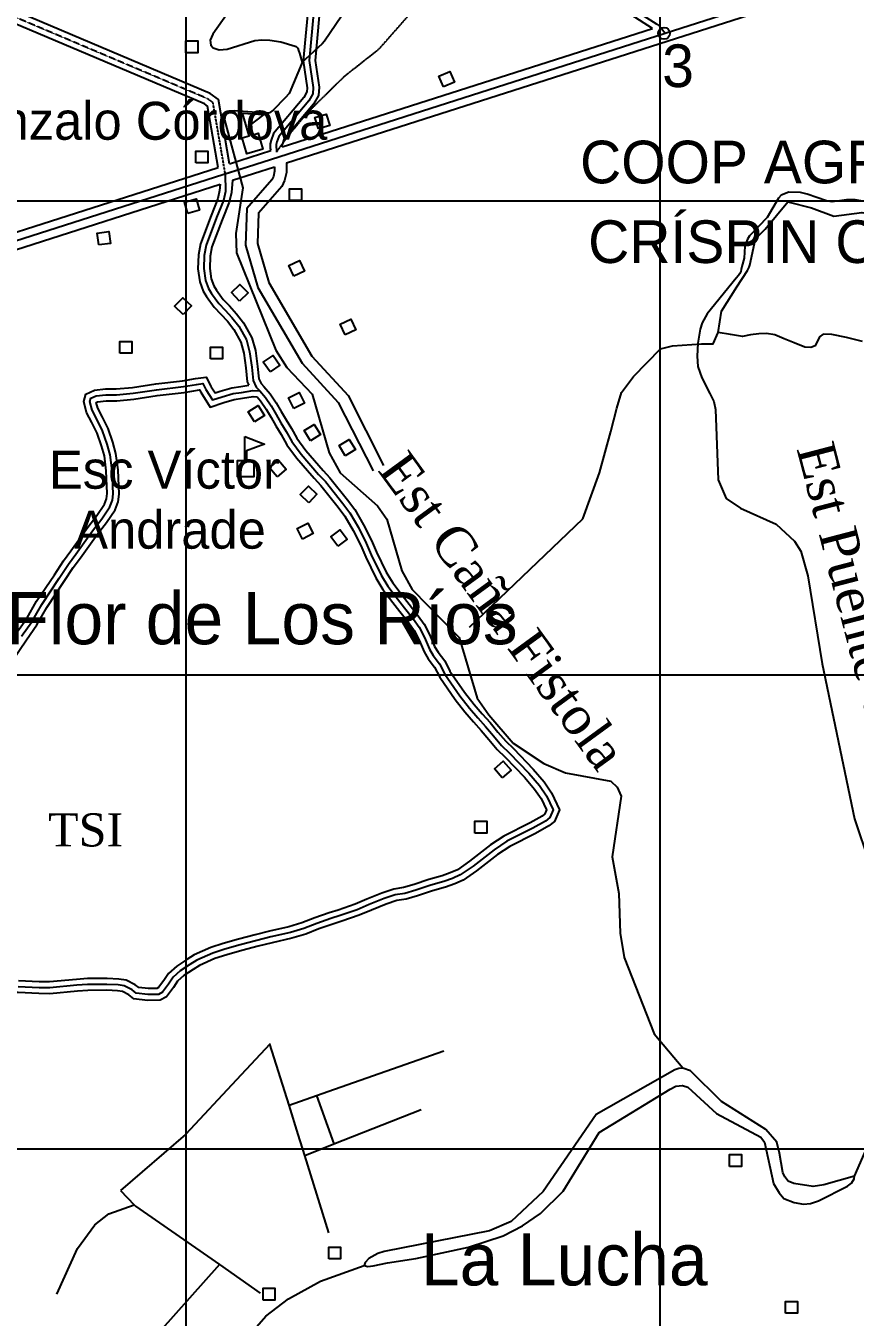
# Model space of a CAD drawing. Extents: x 638173 to 667318, y 9795622 to 9816401.
# Drawn here: x 659661 to 661412, y 9802645 to 9805370 of the extents above; entities that cross this region are included whole.
import ezdxf

# ---------------------------------------------------------------- set-up
doc = ezdxf.new("R2010")
doc.units = 0
doc.header["$MEASUREMENT"] = 0
doc.linetypes.add('HIDDEN', pattern=[0.375, 0.25, -0.125])
for name, color, linetype in [('CAMINO1', 7, 'CONTINUOUS'), ('CAMINO4', 7, 'CONTINUOUS'), ('CAMINO5', 7, 'CONTINUOUS'), ('CAMINO6Y7', 7, 'CONTINUOUS'), ('CUADRICULAUTM', 7, 'CONTINUOUS'), ('EDIFICACION', 7, 'CONTINUOUS'), ('MURODIQUE', 7, 'CONTINUOUS'), ('NOMBREAREASSITIO', 7, 'CONTINUOUS'), ('NOMBRESPOBLADOS', 7, 'CONTINUOUS'), ('NOMBRESPROPIOS', 7, 'CONTINUOUS'), ('PARALELACAMINO', 7, 'CONTINUOUS'), ('PUENTE', 7, 'CONTINUOUS'), ('PUNTOALTURA', 7, 'CONTINUOUS'), ('RIODOBLE', 7, 'CONTINUOUS'), ('RIOINTERMITENTE', 7, 'CONTINUOUS'), ('RIOPERENNE', 7, 'CONTINUOUS'), ('TEXTOAZUL', 7, 'CONTINUOUS')]:
    doc.layers.add(name, color=color, linetype=linetype)
doc.styles.add('cotas', font='SWITZN.TTF')
doc.styles.add('escuelas', font='SWZCONLN.TTF')
doc.styles.add('poblados', font='SWZCONDN.TTF')
doc.styles.add('rios', font='TIMESI_0.TTF')
doc.styles.add('sitios', font='SWZCONLN.TTF')

# ---------------------------------------------------------------- blocks, each defined once
blk = doc.blocks.new('COTA')
at = {"layer": 'PUNTOALTURA', "color": 1, "linetype": 'Continuous'}
blk.add_circle((0, 0), 12.5, dxfattribs=at)
blk = doc.blocks.new('CASA')
at = {"layer": 'EDIFICACION', "color": 4, "linetype": 'Continuous'}
blk.add_lwpolyline([(-12.57, -13.81), (-12.57, 11.18), (12.43, 11.18), (12.43, -13.82), (-12.57, -13.81)], close=True, dxfattribs=at)
blk = doc.blocks.new('ESCUEL')
at = {"layer": 'EDIFICACION', "color": 6, "linetype": 'Continuous'}
blk.add_lwpolyline([(-0.55, 67.48), (41.45, 51.74), (3.45, 37.48), (3.45, 17.27), (18.98, 17.27), (18.98, -17.74), (-16.02, -17.73), (-16.02, 17.27), (-0.55, 17.27), (-0.55, 67.48)], close=True, dxfattribs=at)

msp = doc.modelspace()

# ---------------------------------------------------------------- linework, layer by layer
at = {"layer": 'CAMINO1', "color": 1, "linetype": 'Continuous'}
msp.add_lwpolyline([(655513.73, 9803593.56), (655576.97, 9803614.3), (655696.67, 9803653.57), (655716.1, 9803659.94), (655923.62, 9803725.58), (656505.98, 9803909.79), (657441.61, 9804209.99), (658410.14, 9804522.48), (660094.68, 9805061.3), (660129.19, 9805072.34), (660195.09, 9805093.42), (661010.67, 9805354.29), (661748.74, 9805590.37), (662448, 9805814.04)], dxfattribs=at)
at = {"layer": 'CAMINO4', "color": 2, "linetype": 'HIDDEN'}
msp.add_lwpolyline([(660082.37, 9805057.36), (660056.51, 9805207.25), (660044.34, 9805216.07), (659250.29, 9805552.45), (659202.11, 9805538.67), (659173.05, 9805520.55), (659100.7, 9805510.31), (659072.53, 9805592.46), (659043.13, 9805723.72)], dxfattribs=at)
at = {"layer": 'CAMINO5', "color": 7, "linetype": 'Continuous'}
for points in [[(660789.13, 9805816.42), (660675.64, 9805778.88), (660574.5, 9805721.51), (660449.8, 9805667.52), (660402.73, 9805634.25), (660362.56, 9805591.46), (660295.36, 9805491.94), (660272.79, 9805441.51), (660259.1, 9805296.35), (660267.68, 9805239.43), (660266.82, 9805226.45), (660258.38, 9805211.53), (660195.23, 9805136), (660190.87, 9805124.72), (660189.41, 9805119.2), (660190.17, 9805103.36)], [(660789.13, 9805816.42), (660771.86, 9805746.62), (660771.49, 9805736.62), (660773.82, 9805729.74), (660797.77, 9805695.97), (660801.51, 9805687.07), (660822.46, 9805626.35), (660838.26, 9805580.57), (660854.43, 9805547.64), (660889.75, 9805503.33), (660898.87, 9805485.2), (660920.5, 9805424.07), (660923.52, 9805419.28), (660927.93, 9805415.03), (660935.73, 9805409.54), (660993.19, 9805373.24), (660997.04, 9805370.23), (661003.06, 9805363.8), (661010.67, 9805354.29)], [(660082.42, 9805057.38), (660082.75, 9805020.06), (660078.24, 9805001.26), (660063.95, 9804964.97), (660041.86, 9804906.48), (660038.07, 9804884.89), (660037.19, 9804857.28), (660040.55, 9804832.41), (660046.74, 9804815.62), (660053.36, 9804805.19), (660068.53, 9804783.75), (660082.35, 9804769.97), (660096.32, 9804754.22), (660110.65, 9804735.82), (660126.87, 9804706.85), (660133.72, 9804681.81), (660138.19, 9804649.41), (660141.04, 9804621.56), (660147.53, 9804607.33), (660154.8, 9804600.25), (660155.57, 9804599.32)], [(659652.23, 9804081.57), (659673.8, 9804112.25), (659694.86, 9804149.02), (659732.08, 9804204.59), (659751.19, 9804233.79), (659766.71, 9804254.57), (659802.11, 9804304.21), (659821.57, 9804329.16), (659838.65, 9804354.47), (659844.16, 9804368.62), (659845.91, 9804382.09), (659843.6, 9804431.62), (659839.39, 9804464.56), (659833.05, 9804487.24), (659823.29, 9804515.3), (659811.87, 9804538.28), (659801.36, 9804558.46), (659796.67, 9804577.2), (659798.39, 9804583.68), (659809.6, 9804588.73), (659830.37, 9804590.99), (659852.87, 9804590.97), (659887.79, 9804594.21), (659937.09, 9804601.93), (659994.11, 9804608.36), (660021.62, 9804613.06), (660035.13, 9804614.81), (660041.29, 9804602.51)], [(660041.29, 9804602.51), (660055.63, 9804580.24), (660075.45, 9804587.03), (660098.76, 9804593.71), (660116.77, 9804596.04), (660140.31, 9804599.89), (660155.57, 9804599.32)], [(660155.57, 9804599.32), (660166.98, 9804585.57), (660178.95, 9804567.71), (660189.81, 9804549.78), (660199.77, 9804532.26), (660211.14, 9804513.45), (660223.09, 9804492.65), (660242.23, 9804465.68), (660279.4, 9804423.26), (660293.69, 9804407.93), (660330.31, 9804361.68), (660345.19, 9804341.89), (660363.22, 9804310.87), (660379.58, 9804278.33), (660390.24, 9804253.61), (660411.2, 9804210.8), (660425.22, 9804187.14), (660445.66, 9804160.36), (660460.88, 9804141.42), (660479.49, 9804117.42), (660491.69, 9804100.6), (660502.56, 9804078.99), (660513.05, 9804054.64), (660521, 9804041.2), (660534.74, 9804023.26), (660545.6, 9804001.46), (660577.35, 9803956), (660597.64, 9803929.96), (660615.43, 9803909.43), (660631.8, 9803891.36), (660648.15, 9803871.58), (660665.41, 9803851.44), (660681.59, 9803835.72), (660722.85, 9803793.04), (660745.15, 9803766.85), (660760.19, 9803745.35), (660774.22, 9803715.37), (660767.13, 9803698.97), (660757.9, 9803691.87), (660731.44, 9803676.81), (660676.41, 9803649.2), (660649.74, 9803631.21), (660605.24, 9803596.71), (660578.3, 9803578.19), (660561.94, 9803570.62), (660543.68, 9803564.32), (660515.83, 9803556.44), (660484.56, 9803546.09), (660461.31, 9803539.28), (660441.05, 9803536.2), (660417.36, 9803528.06), (660386.17, 9803515.44), (660360.64, 9803504.7), (660324.61, 9803492.24), (660305.32, 9803486.29), (660275.64, 9803475.86), (660248.03, 9803465.16), (660219.92, 9803456.86), (660178.2, 9803447.32), (660148.73, 9803439.95), (660113.64, 9803430.51), (660081.74, 9803421.24), (660055.92, 9803413.2), (660022.34, 9803398.24), (660007.69, 9803389.31), (659987.42, 9803375.68), (659972.13, 9803362.24), (659962.74, 9803347.85), (659949.73, 9803330.87), (659941.29, 9803326.06), (659918.84, 9803325.96), (659894.5, 9803328.46), (659885.54, 9803336), (659869.18, 9803344.07), (659856.27, 9803345.97), (659832.48, 9803347.16), (659791.8, 9803346.76), (659769.24, 9803345.38), (659711.83, 9803339.95), (659689.34, 9803340.22), (659645.36, 9803342.3)]]:
    msp.add_lwpolyline(points, dxfattribs=at)
at = {"layer": 'CAMINO6Y7', "color": 2, "linetype": 'HIDDEN'}
msp.add_lwpolyline([(660470.37, 9805392.99), (660405.39, 9805319.26), (660332.82, 9805262.08), (660253.85, 9805184.55), (660211.79, 9805133.69), (660190.17, 9805103.36)], dxfattribs=at)
at = {"layer": 'CUADRICULAUTM', "color": 2, "linetype": 'Continuous'}
for points in [[(660000, 9796926.97), (660000, 9797000), (660000, 9798000), (660000, 9799000), (660000, 9800000), (660000, 9801000), (660000, 9802000), (660000, 9803000), (660000, 9804000), (660000, 9805000), (660000, 9806000), (660000, 9807000), (660000, 9808000), (660000, 9809000), (660000, 9810000), (660000, 9811000), (660000, 9812000), (660000, 9813000), (660000, 9814000), (660000, 9815355.02)], [(661000, 9796926.19), (661000, 9797000), (661000, 9798000), (661000, 9799000), (661000, 9800000), (661000, 9801000), (661000, 9802000), (661000, 9803000), (661000, 9804000), (661000, 9805000), (661000, 9806000), (661000, 9807000), (661000, 9808000), (661000, 9809000), (661000, 9810000), (661000, 9811000), (661000, 9812000), (661000, 9813000), (661000, 9814000), (661000, 9815354.31)], [(655000, 9805000), (656000, 9805000), (657000, 9805000), (658000, 9805000), (659000, 9805000), (660000, 9805000), (661000, 9805000), (662000, 9805000), (663000, 9805000), (664000, 9805000), (665000, 9805000), (666611.35, 9805000)], [(655000, 9804000), (656000, 9804000), (657000, 9804000), (658000, 9804000), (659000, 9804000), (660000, 9804000), (661000, 9804000), (662000, 9804000), (663000, 9804000), (664000, 9804000), (665000, 9804000), (666610.54, 9804000)], [(655000, 9803000), (656000, 9803000), (657000, 9803000), (658000, 9803000), (659000, 9803000), (660000, 9803000), (661000, 9803000), (662000, 9803000), (663000, 9803000), (664000, 9803000), (666609.73, 9803000)]]:
    msp.add_lwpolyline(points, dxfattribs=at)
at = {"layer": 'MURODIQUE', "color": 30, "linetype": 'Continuous'}
for p, q in [((660597.67, 9804100.89), (660836.61, 9804329.48)), ((660176.58, 9803221.37), (660176.3, 9803221.07)), ((660217.01, 9803092.05), (660176.58, 9803221.37)), ((660176.58, 9803221.37), (660176.78, 9803220.73)), ((660313.14, 9803125.95), (660543.47, 9803207.16)), ((660217.01, 9803092.05), (660275.2, 9803112.57)), ((660275.2, 9803112.57), (660313.14, 9803125.95)), ((660275.2, 9803112.57), (660284.9, 9803085.38)), ((660236.17, 9803030.75), (660217.01, 9803092.05)), ((660284.9, 9803085.38), (660311.53, 9803010.68)), ((660311.53, 9803010.68), (660495.78, 9803083.36)), ((660250.03, 9802986.42), (660236.17, 9803030.75)), ((660250.03, 9802986.42), (660311.53, 9803010.68)), ((660301.15, 9802822.92), (660250.03, 9802986.42)), ((659861.3, 9802912.12), (659889.9, 9802881.92)), ((660069.84, 9802755.92), (659879.2, 9802542.2)), ((660069.84, 9802755.92), (660156.01, 9802696.02))]:
    msp.add_line(p, q, dxfattribs=at)
for points in [[(661162.02, 9804819.22), (661184.27, 9804853.65), (661187.76, 9804860.48), (661189.43, 9804864.85), (661201.64, 9804920.34), (661221.42, 9804940.5), (661269.23, 9804998.32), (661319.71, 9804985.74), (661366.38, 9804967.89), (661425.92, 9804975.74), (661463.3, 9804969.53)], [(661122.4, 9804722.88), (661129.85, 9804767.65), (661162.02, 9804819.22)], [(661087.36, 9804698.94), (661094.48, 9804698.56), (661112.33, 9804698.69), (661122.4, 9804722.88)], [(661427.09, 9804703.44), (661393.4, 9804711.72), (661362.49, 9804718.03), (661343.9, 9804718.98), (661336.22, 9804713.58), (661327.59, 9804694.49), (661318.46, 9804691.15), (661305.2, 9804691.63), (661283.26, 9804700.82), (661261.89, 9804709.19), (661242.43, 9804717.91), (661224.82, 9804720.71), (661208.67, 9804719.69), (661190.55, 9804717.73), (661173.94, 9804713.92), (661148.69, 9804718), (661122.4, 9804722.88)], [(660896.37, 9804513.85), (660908.8, 9804562.81), (660918.85, 9804595.97), (660943.74, 9804629.44), (661001.15, 9804688.09), (661025.84, 9804694.53), (661087.36, 9804698.94)], [(660836.61, 9804329.48), (660872.35, 9804426.13), (660896.37, 9804513.85)], [(660176.3, 9803221.07), (660105.68, 9803146.07), (659998.72, 9803030.41), (659861.3, 9802912.12)], [(660176.78, 9803220.73), (660176.58, 9803221.37), (660176.58, 9803221.37)], [(659726.92, 9802693.89), (659770.43, 9802790.3), (659807.19, 9802840.18), (659836.67, 9802863.18), (659889.9, 9802881.92)], [(659889.9, 9802881.92), (659892.52, 9802879.16), (660069.84, 9802755.92)]]:
    msp.add_lwpolyline(points, dxfattribs=at)
at = {"layer": 'PARALELACAMINO', "color": 7, "linetype": 'Continuous'}
for p, q in [((660202.29, 9805114.09), (660984.14, 9805364.17)), ((660091.43, 9805078.64), (660178.45, 9805106.47)), ((660097.65, 9805043.88), (660186.56, 9805072.32)), ((659601.8, 9804885.27), (660071.71, 9805035.58))]:
    msp.add_line(p, q, dxfattribs=at)
for points in [[(660211.76, 9805080.38), (662436.43, 9805791.96), (662488.18, 9805621.83), (662698.39, 9804961.77), (662701.61, 9804948.44), (662709, 9804904.75), (662712.62, 9804869.05), (662713.2, 9804831.44), (662692.74, 9804526.57), (662665.22, 9804164.58), (662660.29, 9804122.2), (662657.05, 9804105.15), (662647.03, 9804066.41), (662410.64, 9803401.27), (662402.03, 9803372.49), (662397.19, 9803347.25), (662394.87, 9803305.1), (662397.05, 9803286.88), (662409.78, 9803236.27), (662484.84, 9803058.84)], [(660067.38, 9805070.94), (660045.06, 9805200.11), (660038.16, 9805205.11), (659249.48, 9805539.22), (659207.23, 9805527.13), (659177.42, 9805508.54), (659092.23, 9805496.49), (659060.48, 9805589.06), (659033.55, 9805709.29), (658977.2, 9805699.14)], [(660091.43, 9805078.64), (660067.96, 9805214.39), (660050.52, 9805227.03), (659251.1, 9805565.68)], [(660260.54, 9805444.74), (660246.51, 9805296), (660255.12, 9805238.91), (660254.54, 9805230.12), (660248.06, 9805218.67), (660184.32, 9805142.43), (660178.96, 9805128.58), (660176.83, 9805120.53), (660177.31, 9805110.56), (660178.45, 9805106.47)], [(660285.04, 9805438.28), (660271.69, 9805296.7), (660280.24, 9805239.95), (660279.1, 9805222.78), (660268.7, 9805204.39), (660206.14, 9805129.57), (660202.78, 9805120.86), (660201.99, 9805117.87), (660202.29, 9805114.09)], [(660984.14, 9805364.17), (660928.79, 9805399.14)], [(655930.17, 9803746.01), (656500.67, 9803926.46), (657436.25, 9804226.65), (658404.79, 9804539.14), (660067.38, 9805070.94)], [(660186.56, 9805072.32), (660186.32, 9805062.88), (660183.81, 9805051.7), (660180.44, 9805044.71), (660127.8, 9804984.17), (660124.87, 9804906.97), (660151.18, 9804817.85), (660244.56, 9804658.03), (660320.75, 9804575.09), (660394.29, 9804430.77)], [(660211.76, 9805080.38), (660211.26, 9805059.8), (660207.57, 9805043.42), (660201.5, 9805030.83), (660152.44, 9804974.41), (660150.01, 9804910.11), (660174.3, 9804827.85), (660264.78, 9804672.97), (660341.47, 9804589.49), (660416.57, 9804442.13)], [(660097.65, 9805043.88), (660095.11, 9805017.98), (660090.19, 9804997.49), (660075.62, 9804960.49), (660053.96, 9804903.14), (660050.54, 9804883.6), (660049.72, 9804857.92), (660052.75, 9804835.44), (660058.01, 9804821.19), (660063.75, 9804812.15), (660078.11, 9804791.84), (660091.45, 9804778.55), (660105.94, 9804762.22), (660121.09, 9804742.75), (660138.52, 9804711.62), (660145.99, 9804684.32), (660150.6, 9804650.9), (660153.27, 9804624.88), (660157.93, 9804614.65), (660164, 9804608.74), (660177.01, 9804593.06), (660189.49, 9804574.43), (660200.59, 9804556.11), (660210.55, 9804538.58), (660221.91, 9804519.8), (660233.63, 9804499.4), (660252.05, 9804473.44), (660288.68, 9804431.64), (660303.17, 9804416.1), (660340.22, 9804369.3), (660355.63, 9804348.81), (660374.22, 9804316.82), (660390.91, 9804283.62), (660401.6, 9804258.84), (660422.21, 9804216.74), (660435.6, 9804194.14), (660455.5, 9804168.07), (660470.69, 9804149.17), (660489.49, 9804124.92), (660502.4, 9804107.12), (660513.89, 9804084.28), (660524.21, 9804060.32), (660531.38, 9804048.21), (660545.39, 9804029.91), (660556.38, 9804007.85), (660587.41, 9803963.43), (660607.3, 9803937.9), (660624.79, 9803917.72), (660641.25, 9803899.54), (660657.71, 9803879.63), (660674.53, 9803860.01), (660690.42, 9803844.57), (660732.12, 9803801.43), (660755.05, 9803774.5), (660771.05, 9803751.63), (660787.93, 9803715.57), (660777.32, 9803691.04), (660764.84, 9803681.43), (660737.31, 9803665.77), (660682.77, 9803638.41), (660657.1, 9803621.1), (660612.58, 9803586.59), (660584.51, 9803567.29), (660566.61, 9803559.01), (660547.42, 9803552.39), (660519.5, 9803544.49), (660488.28, 9803534.15), (660464.02, 9803527.05), (660444.04, 9803524.01), (660421.74, 9803516.35), (660390.94, 9803503.88), (660365.11, 9803493.02), (660328.5, 9803480.36), (660309.24, 9803474.42), (660279.97, 9803464.13), (660252.07, 9803453.32), (660223.11, 9803444.77), (660181.09, 9803435.16), (660151.87, 9803427.85), (660117.01, 9803418.47), (660085.34, 9803409.27), (660060.34, 9803401.48), (660028.16, 9803387.15), (660014.43, 9803378.78), (659995.07, 9803365.76), (659981.67, 9803353.98), (659972.95, 9803340.62), (659958.12, 9803321.26), (659944.63, 9803313.57), (659918.23, 9803313.46), (659889.4, 9803316.42), (659878.66, 9803325.46)], [(660071.71, 9805035.58), (660070.39, 9805022.14), (660066.29, 9805005.03), (660052.28, 9804969.45), (660029.76, 9804909.82), (660025.6, 9804886.18), (660024.66, 9804856.64), (660028.35, 9804829.38), (660035.47, 9804810.05), (660042.97, 9804798.23), (660058.95, 9804775.66), (660073.25, 9804761.39), (660086.7, 9804746.22), (660100.21, 9804728.89), (660115.22, 9804702.08), (660121.45, 9804679.3), (660125.78, 9804647.92), (660128.81, 9804618.24), (660132.02, 9804611.2)], [(659641.95, 9804088.68), (659663.24, 9804118.97), (659684.23, 9804155.61), (659721.66, 9804211.49), (659740.94, 9804240.96), (659756.6, 9804261.93), (659792.1, 9804311.7), (659811.45, 9804336.51), (659827.51, 9804360.31), (659831.96, 9804371.74), (659833.37, 9804382.6), (659831.14, 9804430.54), (659827.11, 9804462.07), (659821.12, 9804483.5), (659811.74, 9804510.45), (659800.73, 9804532.61), (659789.59, 9804553.99), (659783.76, 9804577.29), (659787.83, 9804592.63), (659806.28, 9804600.94), (659829.7, 9804603.49), (659852.3, 9804603.47), (659886.23, 9804606.62), (659935.43, 9804614.32), (659992.36, 9804620.74), (660019.76, 9804625.42), (660042.33, 9804628.35), (660051.87, 9804609.31)], [(660051.87, 9804609.31), (660052.18, 9804608.69), (660052.53, 9804608.15)], [(660051.87, 9804609.31), (660052.18, 9804608.69), (660052.53, 9804608.15)], [(660052.53, 9804608.15), (660060.84, 9804595.24), (660071.7, 9804598.96), (660096.22, 9804605.99), (660114.96, 9804608.41), (660132.02, 9804611.2)], [(659631.67, 9804028.63), (659662.51, 9804074.46), (659684.36, 9804105.53), (659705.49, 9804142.43), (659742.5, 9804197.69), (659761.44, 9804226.62), (659776.82, 9804247.21), (659812.12, 9804296.72), (659831.69, 9804321.81), (659849.79, 9804348.63), (659856.36, 9804365.5), (659858.45, 9804381.58), (659856.06, 9804432.7), (659851.67, 9804467.05), (659844.98, 9804490.98), (659834.84, 9804520.15), (659823.01, 9804543.95), (659813.13, 9804562.93), (659810.05, 9804575.22), (659812.92, 9804576.52), (659831.04, 9804578.49), (659853.44, 9804578.47), (659889.35, 9804581.8), (659938.75, 9804589.54), (659995.86, 9804595.98), (660027.93, 9804601.27), (660030.4, 9804596.33)], [(660149.52, 9804587.04), (660156.95, 9804578.08), (660168.41, 9804560.99), (660179.03, 9804543.45), (660188.99, 9804525.94), (660200.37, 9804507.1), (660212.55, 9804485.9), (660232.41, 9804457.92), (660270.12, 9804414.88), (660284.21, 9804399.76), (660320.4, 9804354.06), (660334.75, 9804334.97), (660352.22, 9804304.92), (660368.25, 9804273.04), (660378.88, 9804248.38), (660400.19, 9804204.86), (660414.84, 9804180.14), (660435.82, 9804152.65), (660451.07, 9804133.67), (660469.49, 9804109.92), (660480.98, 9804094.08), (660491.23, 9804073.7), (660501.89, 9804048.96), (660510.62, 9804034.19), (660524.09, 9804016.61), (660534.82, 9803995.07), (660567.29, 9803948.57), (660587.98, 9803922.02), (660606.07, 9803901.14), (660622.35, 9803883.18), (660638.59, 9803863.53), (660656.29, 9803842.87), (660672.76, 9803826.87), (660713.58, 9803784.65), (660735.25, 9803759.2), (660749.33, 9803739.07), (660760.51, 9803715.17), (660756.94, 9803706.9), (660750.96, 9803702.31), (660725.57, 9803687.85), (660670.05, 9803659.99), (660642.38, 9803641.32), (660597.9, 9803606.83), (660572.09, 9803589.09), (660557.27, 9803582.23), (660539.94, 9803576.25), (660512.16, 9803568.39), (660480.84, 9803558.03), (660458.6, 9803551.51), (660438.06, 9803548.39), (660412.98, 9803539.77), (660381.4, 9803527), (660356.17, 9803516.38), (660320.72, 9803504.12), (660301.4, 9803498.16), (660271.31, 9803487.59), (660243.99, 9803477), (660216.73, 9803468.95), (660175.31, 9803459.48), (660145.59, 9803452.05), (660110.27, 9803442.55), (660078.14, 9803433.21), (660051.5, 9803424.92), (660016.52, 9803409.33), (660000.95, 9803399.84), (659979.77, 9803385.6), (659962.59, 9803370.5), (659952.53, 9803355.08), (659941.34, 9803340.48), (659937.95, 9803338.55), (659919.45, 9803338.46), (659899.6, 9803340.5), (659892.42, 9803346.54)], [(660030.4, 9804596.33), (660050.42, 9804565.24), (660079.2, 9804575.1), (660101.3, 9804581.43), (660118.58, 9804583.67), (660141.09, 9804587.35), (660149.52, 9804587.04)], [(659892.42, 9803346.54), (659872.95, 9803356.15), (659857.5, 9803358.42), (659832.73, 9803359.66), (659791.36, 9803359.26), (659768.26, 9803357.84), (659711.32, 9803352.46), (659689.71, 9803352.72), (659645.71, 9803354.8)], [(659878.66, 9803325.46), (659865.41, 9803331.99), (659855.04, 9803333.52), (659832.23, 9803334.66), (659792.24, 9803334.26), (659770.22, 9803332.92), (659712.34, 9803327.44), (659688.97, 9803327.72), (659645.01, 9803329.8), (659624.52, 9803329.97), (659604.13, 9803326.79), (659586.15, 9803326.6), (659565.11, 9803327.47), (659539.88, 9803329.37), (659529.68, 9803331.53)]]:
    msp.add_lwpolyline(points, dxfattribs=at)
at = {"layer": 'PUENTE', "color": 6, "linetype": 'Continuous'}
msp.add_line((660082.42, 9805057.38), (660129.19, 9805072.34), dxfattribs=at)
at = {"layer": 'RIODOBLE', "color": 5, "linetype": 'Continuous'}
for points in [[(661251.94, 9802990.76), (661246.18, 9803014.15), (661223.17, 9803040.87), (661129.42, 9803100.44), (661064.04, 9803164.55), (661048.18, 9803170.52), (661047.57, 9803170.75), (661039.6, 9803169.55), (661031.09, 9803166.73), (660865, 9803072.58), (660753.41, 9802909.93), (660685.87, 9802847.22), (660640.11, 9802827.44), (660417.37, 9802783.88), (660404.43, 9802779.6), (660385.22, 9802768.87), (660377.48, 9802760.38), (660375.17, 9802753.88)], [(660375.17, 9802753.88), (660383.22, 9802751.9), (660394.2, 9802753.65), (660424.64, 9802759.89), (660484.17, 9802769), (660595.93, 9802793.06), (660668.5, 9802817.02), (660709.47, 9802837.95), (660747.85, 9802863.84), (660795.53, 9802911.06), (660871.1, 9803034.52), (661021.5, 9803126.04), (661033.23, 9803132.12), (661047.17, 9803134.11), (661058.19, 9803130.49), (661119.31, 9803074.68), (661212.67, 9803025.12), (661220.67, 9803014.07), (661239.66, 9802927.2), (661251.06, 9802907.66), (661261.35, 9802895.51), (661283.19, 9802886.94), (661302.82, 9802883.39), (661317.25, 9802884.96), (661333.95, 9802890.6), (661395.69, 9802921.64), (661403.93, 9802928.05), (661409.74, 9802937.22), (661410.35, 9802942.47), (661345.59, 9802924.02), (661323.13, 9802920.78), (661282.4, 9802927.09), (661270.53, 9802931.69), (661263.05, 9802941.05), (661259.17, 9802950.62), (661251.94, 9802990.76)], [(659787.39, 9802310.62), (659941.8, 9802374.29), (660042.78, 9802437.26), (660060.74, 9802460.38), (660115.25, 9802587.04), (660167.66, 9802647.41), (660215.62, 9802683.94), (660283.24, 9802721.14), (660375.17, 9802753.88)]]:
    msp.add_lwpolyline(points, dxfattribs=at)
at = {"layer": 'RIOINTERMITENTE', "color": 132, "linetype": 'Continuous'}
for points in [[(660096.89, 9805409.51), (660055.91, 9805352.1), (660050.6, 9805339.48), (660051.92, 9805328.87), (660056.69, 9805323.39), (660069.73, 9805318.61), (660086.53, 9805320.3), (660144.39, 9805338.83), (660159.43, 9805339.77), (660176.38, 9805339.03), (660199.82, 9805335.57), (660229.99, 9805326.79), (660231.91, 9805325.62), (660233.51, 9805324.27), (660235.25, 9805322.25), (660237.08, 9805317.79), (660238.92, 9805312.08), (660244.32, 9805292.38)], [(661447.9, 9804995.84), (661411.36, 9805002.44), (661393.28, 9805002.55), (661363.04, 9804998.34), (661351.5, 9805000.68), (661310.53, 9805014.69), (661296.03, 9805017.85), (661271.38, 9805018.29), (661255.8, 9805012.63), (661249.81, 9805005.96), (661226.09, 9804965.29), (661188.63, 9804926.6), (661184.22, 9804919.25), (661178.9, 9804904.78), (661177.1, 9804879.45), (661172.73, 9804861.69), (661171.37, 9804855.3), (661170.14, 9804851.46), (661167.98, 9804846.77), (661165.13, 9804842.7), (661160.72, 9804837.24), (661099.56, 9804761.72), (661088.87, 9804742.66), (661084.6, 9804729.32), (661079.36, 9804700.32), (661078.06, 9804672.58), (661079.84, 9804650.94), (661087.97, 9804626.98), (661105.08, 9804594.05), (661113.18, 9804577.16), (661117.21, 9804559.89), (661122.87, 9804411.61), (661139.2, 9804372.14), (661169.76, 9804351.93), (661244.63, 9804318.45), (661283.95, 9804282.56), (661296.99, 9804261.4), (661311.85, 9804209), (661342.34, 9804023.24), (661410.42, 9803696.64), (661441.69, 9803602.38)]]:
    msp.add_lwpolyline(points, dxfattribs=at)
at = {"layer": 'RIOPERENNE', "color": 5, "linetype": 'Continuous'}
for points in [[(660327.93, 9805390.3), (660291.98, 9805336.88), (660286.55, 9805331.31), (660251.87, 9805299), (660244.34, 9805292.43), (660217.41, 9805227.1), (660208.51, 9805217.32), (660183.2, 9805191.67), (660175.84, 9805186.08), (660167.84, 9805185), (660101.26, 9805190.55), (660092.34, 9805189.5), (660085.7, 9805186.08), (660081.9, 9805179.93), (660080.59, 9805171.56), (660119.23, 9805027.83), (660104.95, 9804931.08), (660105.92, 9804890.63), (660189.01, 9804685.32), (660212.36, 9804648.96), (660265.48, 9804592.54), (660301.72, 9804468.62), (660324.69, 9804426.69), (660403.78, 9804356.9), (660423.24, 9804328.87), (660455.16, 9804219.75), (660476.63, 9804179.98), (660575.84, 9804079.25), (660614.16, 9803951.18), (660638.36, 9803915.94), (660690.22, 9803856.28), (660754.89, 9803813.17), (660800.26, 9803793.66), (660896.11, 9803775.81), (660909.07, 9803763.48)], [(660909.07, 9803763.48), (660917.49, 9803744.44), (660898.67, 9803616.58), (660913.13, 9803538.88), (660915.78, 9803455.42), (660923.95, 9803403.96), (660987.5, 9803243.17), (661047.94, 9803170.81)], [(661410.35, 9802942.47), (661437.36, 9803005.14), (661469.23, 9803154.71), (661521.65, 9803242.9), (661545.01, 9803282.2), (661584.24, 9803372.5), (661604.93, 9803564.23), (661613.65, 9803582.7), (661630.45, 9803591.59), (661753.2, 9803589.08), (661818.93, 9803603.25), (661891.84, 9803541.36), (662093.23, 9803416.71), (662124.92, 9803379.03), (662194.77, 9803263.02), (662221.97, 9803232.79), (662265.78, 9803215.2), (662419.16, 9803173.28), (662533.16, 9803154.12), (662541.78, 9803149.41), (662548.31, 9803142.37)]]:
    msp.add_lwpolyline(points, dxfattribs=at)

# ---------------------------------------------------------------- block references
at = {"layer": 'EDIFICACION', "color": 4, "linetype": 'Continuous'}
for p in [(660011.78, 9805326.56), (660032.84, 9805094.09), (660230.78, 9805014.55), (659872.56, 9804692.73), (660063.86, 9804680.61), (660621.92, 9803680.05), (661159.1, 9802976.96), (660313.12, 9802781.71), (660174.67, 9802694.92), (661277.39, 9802667.1)]:
    msp.add_blockref('CASA', p, dxfattribs=at)
for p, xscale, yscale, rotation in [((660549.11, 9805258.25), 0.9999982512286354, 0.9999982512286354, 23.8873955782269), ((660286.8, 9805168.82), 0.9999983242608669, 0.9999983242608669, 16.87194721281661), ((660011.78, 9804990.1), 0.999999671192836, 0.999999671192836, 16.39214513729402), ((659825.82, 9804922.56), 1.000001239604312, 1.000001239604312, 7.671919758902698), ((660232.58, 9804859.11), 0.9999988772066272, 0.9999988772066272, 25.56880805778926), ((660111.95, 9804807.49), 0.9999986229058258, 0.9999986229058258, 43.34220470694932), ((659992.17, 9804779.18), 1.000002357331803, 1.000002357331803, 46.01069857371018), ((660340.7, 9804735.5), 1.000000878390672, 1.000000878390672, 25.02458188256105), ((660179.3, 9804658.07), 0.9999991071886052, 0.9999991071886052, 34.60739064211799), ((660232.14, 9804580.32), 0.999999757192069, 0.999999757192069, 27.17275284281519), ((660147.1, 9804552.58), 0.9999977574477767, 0.9999977574477767, 32.74114162911951), ((660265.43, 9804512.63), 1.000000273393311, 1.000000273393311, 31.23079312779163), ((660339.09, 9804480.93), 0.9999982198733466, 0.9999982198733466, 30.97597357454906), ((660192.62, 9804436.76), 1.000000157621834, 1.000000157621834, 40.61353585487904), ((660257.27, 9804381.9), 1.000000690562997, 1.000000690562997, 45.98352920533439), ((660250.42, 9804304.88), 1.000002400884249, 1.000002400884249, 27.41856733529966), ((660321.63, 9804290.13), 1.000000638640413, 1.000000638640413, 37.46893812906254), ((660666.98, 9803801.57), 1.000000647227318, 1.000000647227318, 40.60824000887287)]:
    msp.add_blockref('CASA', p, dxfattribs=dict(at, xscale=xscale, yscale=yscale, rotation=rotation))
at = {"layer": 'EDIFICACION', "color": 6, "linetype": 'Continuous', "xscale": 1.000000813869636, "yscale": 1.000000813869636, "rotation": 16.34123859823068}
msp.add_blockref('ESCUEL', (660138.33, 9805120.9), dxfattribs=at)
at = {"layer": 'EDIFICACION', "color": 6, "linetype": 'Continuous'}
msp.add_blockref('ESCUEL', (660123.85, 9804435.47), dxfattribs=at)
at = {"layer": 'PUNTOALTURA', "color": 1, "linetype": 'Continuous'}
msp.add_blockref('COTA', (661008.35, 9805353.71), dxfattribs=at)

# ---------------------------------------------------------------- texts
at = {"layer": 'NOMBREAREASSITIO', "color": 2, "linetype": 'Continuous', "style": 'sitios'}
for s, p in [('COOP AGR%%205COLA', (660831.06, 9805037.23)), ('CR%%205SPIN CEREZO', (660848.13, 9804869.17))]:
    msp.add_text(s, height=90, dxfattribs=at).set_placement(p)
at = {"layer": 'NOMBRESPOBLADOS', "color": 7, "linetype": 'Continuous', "style": 'poblados'}
for s, p in [('Flor de Los R%%237os', (659620.3, 9804064.82)), ('La Lucha', (660495.08, 9802712.07))]:
    msp.add_text(s, height=110, dxfattribs=at).set_placement(p)
at = {"layer": 'NOMBRESPROPIOS', "color": 6, "linetype": 'Continuous', "style": 'escuelas'}
for s, p in [('Esc Gonzalo C%%243rdova', (659257.24, 9805129.24)), ('Esc V%%237ctor', (659710.25, 9804393)), ('Andrade', (659763.52, 9804266.49))]:
    msp.add_text(s, height=80, dxfattribs=at).set_placement(p)
at = {"layer": 'PUNTOALTURA', "color": 7, "linetype": 'Continuous', "style": 'cotas'}
msp.add_text('3', height=90, dxfattribs=at).set_placement((661004.45, 9805240.35))
at = {"layer": 'TEXTOAZUL', "color": 5, "linetype": 'Continuous', "style": 'rios'}
for s, rotation, p in [('Est Puente de Bijao', 284.6515, (661287.46, 9804477.91)), ('Est Ca%%241a Fistola', 306.11079, (660402.33, 9804432.01))]:
    msp.add_text(s, height=80, rotation=rotation, dxfattribs=at).set_placement(p)
at = {"layer": 'TEXTOAZUL', "color": 4, "linetype": 'Continuous', "style": 'rios'}
msp.add_text('TSI', height=70, dxfattribs=at).set_placement((659708.32, 9803638.19))

doc.saveas('drawing.dxf')
